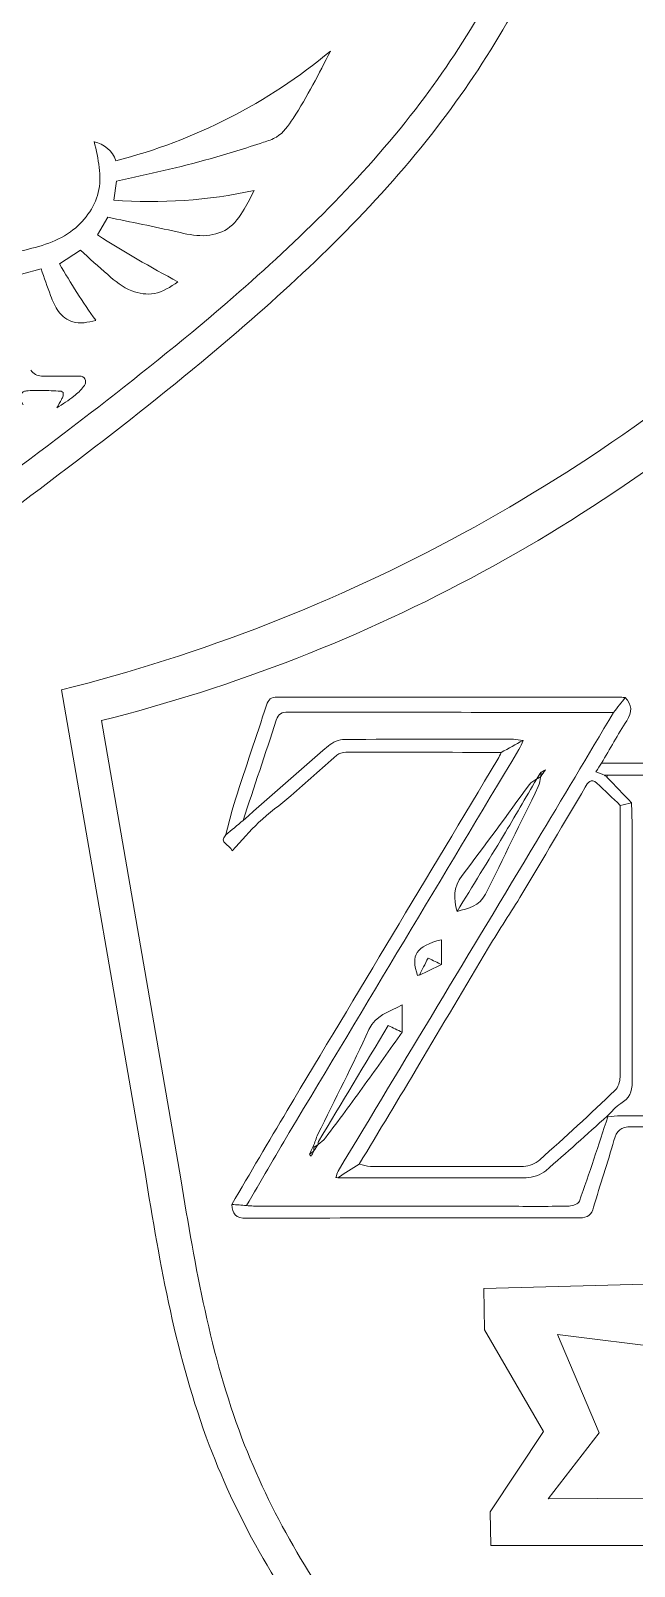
# Model space of a CAD drawing. Header units: inches. Extents: x 0 to 12, y 0 to 12.
# Drawn here: x 2.909 to 3.578, y 5.845 to 7.548 of the extents above; entities that cross this region are included whole.
import ezdxf

# ---------------------------------------------------------------- set-up
doc = ezdxf.new("R2010")
doc.units = ezdxf.units.IN
doc.header["$MEASUREMENT"] = 0

msp = doc.modelspace()

# ---------------------------------------------------------------- linework, layer by layer
at = {"color": 5, "lineweight": 0}
for p, q in [((3.0015, 7.3602), (3.0046, 7.3814)), ((2.9833, 7.3216), (2.995, 7.3413)), ((2.9412, 7.2896), (2.9644, 7.3049)), ((2.8991, 7.2783), (2.9208, 7.284)), ((2.9631, 7.1651), (2.9215, 7.1651)), ((2.9878, 6.7831), (3.0757, 6.2747))]:
    msp.add_line(p, q, dxfattribs=at)
at = {"color": 250, "lineweight": 0}
msp.add_line((2.9435, 6.817), (3.036, 6.2819), dxfattribs=at)
at = {"color": 5, "lineweight": 0}
for centre, radius, start, end in [((2.8542, 7.9891), 0.604, 284.3341, 309.8666), ((2.9732, 7.3935), 0.0322, 18.8063, 78.5326), ((3.0417, 7.9093), 0.5506, 265.8076, 282.0733), ((3.7748, 8.5761), 1.4833, 237.7506, 241.7403), ((3.6009, 7.6688), 0.7609, 209.8934, 215.4983), ((2.5466, 8.5361), 1.8077, 284.1261, 312.9293), ((2.9217, 7.1797), 0.0146, 212.8639, 268.9541)]:
    msp.add_arc(centre, radius, start, end, dxfattribs=at)
at = {"color": 250, "lineweight": 0}
msp.add_arc((2.4791, 8.6624), 1.9029, 284.1261, 312.9293, dxfattribs=at)
for points in [[(2.8286, 6.9721), (2.9367, 7.0526), (3.1266, 7.1938), (3.3636, 7.4248), (3.5172, 7.6873), (3.551, 7.8819), (3.5677, 7.9849)], [(3.7751, 5.2691), (3.667, 5.3496), (3.4771, 5.4909), (3.2401, 5.7218), (3.0866, 5.9843), (3.0527, 6.1789), (3.036, 6.2819)]]:
    msp.add_open_spline(points, degree=3, knots=[0, 0, 0, 0, 0.0808468, 0.1419248, 0.197496, 0.2597021, 0.2597021, 0.2597021, 0.2597021], dxfattribs=at)
at = {"color": 5, "lineweight": 0}
for points, knots in [([(2.8314, 7.0155), (2.9341, 7.092), (3.1144, 7.2262), (3.3396, 7.4456), (3.4855, 7.695), (3.5177, 7.8798), (3.5335, 7.9777)], [0, 0, 0, 0, 0.0808468, 0.1419248, 0.197496, 0.2597021, 0.2597021, 0.2597021, 0.2597021]), ([(3.0046, 7.3814), (3.0395, 7.389), (3.0945, 7.401), (3.1523, 7.4195), (3.1863, 7.4305), (3.2119, 7.4674), (3.2287, 7.5005), (3.2414, 7.5255)], [0, 0, 0, 0, 0.02753964, 0.04351363, 0.0474821, 0.05463243, 0.07669562, 0.07669562, 0.07669562, 0.07669562]), ([(2.8953, 7.303), (2.9159, 7.3079), (2.9541, 7.317), (2.9929, 7.3687), (2.9842, 7.4059), (2.9797, 7.4251)], [0, 0, 0, 0, 0.01607831, 0.02987121, 0.04449574, 0.04449574, 0.04449574, 0.04449574]), ([(2.995, 7.3413), (3.0206, 7.336), (3.0556, 7.3288), (3.0998, 7.3185), (3.1296, 7.3259), (3.1457, 7.3486), (3.1534, 7.364), (3.1569, 7.3709)], [0, 0, 0, 0, 0.02023305, 0.02779216, 0.03497388, 0.04239776, 0.04841567, 0.04841567, 0.04841567, 0.04841567]), ([(2.9644, 7.3049), (2.9744, 7.2957), (2.9922, 7.2793), (3.0178, 7.2582), (3.0486, 7.2537), (3.0642, 7.264), (3.0725, 7.2696)], [0, 0, 0, 0, 0.01052872, 0.01884852, 0.02537562, 0.03288337, 0.03288337, 0.03288337, 0.03288337]), ([(2.9208, 7.284), (2.9243, 7.2741), (2.9299, 7.258), (2.9386, 7.236), (2.9572, 7.2211), (2.9727, 7.2248), (2.9814, 7.2269)], [0, 0, 0, 0, 0.00813648, 0.01321573, 0.01827977, 0.02485473, 0.02485473, 0.02485473, 0.02485473]), ([(2.9382, 7.1299), (2.9448, 7.134), (2.9556, 7.1408), (2.9663, 7.1506), (2.9714, 7.1587), (2.9682, 7.1649), (2.9646, 7.165), (2.9631, 7.1651)], [0, 0, 0, 0, 0.00596177, 0.00986587, 0.01130521, 0.01296865, 0.01403095, 0.01403095, 0.01403095, 0.01403095]), ([(2.9382, 7.1299), (2.9401, 7.133), (2.9427, 7.1374), (2.9453, 7.1428), (2.946, 7.1483), (2.9338, 7.1488), (2.922, 7.1493), (2.9087, 7.1494), (2.9007, 7.148), (2.8971, 7.1422), (2.899, 7.1367), (2.9011, 7.1332)], [0, 0, 0, 0, 0.00278599, 0.00388366, 0.00486863, 0.00626844, 0.01134116, 0.01538852, 0.01640716, 0.01732059, 0.0203083, 0.0203083, 0.0203083, 0.0203083]), ([(3.5681, 6.8086), (3.5638, 6.8031), (3.5594, 6.7976), (3.5551, 6.7921), (3.435, 6.7922), (3.3148, 6.7922), (3.1947, 6.7924), (3.1876, 6.7924), (3.1837, 6.7907), (3.1814, 6.7835), (3.1694, 6.7463), (3.1569, 6.7093), (3.1446, 6.6722), (3.1382, 6.6669), (3.1318, 6.6616), (3.1254, 6.6563), (3.1289, 6.6695), (3.132, 6.6829), (3.1362, 6.696), (3.1474, 6.7307), (3.1593, 6.7653), (3.1706, 6.8001), (3.1727, 6.8065), (3.1754, 6.8092), (3.1825, 6.8092), (3.3094, 6.809), (3.4363, 6.809), (3.5632, 6.8089), (3.5648, 6.8089), (3.5665, 6.8087), (3.5681, 6.8086)], [0, 0, 0, 0, 1, 1, 1, 2, 2, 2, 3, 3, 3, 4, 4, 4, 5, 5, 5, 6, 6, 6, 7, 7, 7, 8, 8, 8, 9, 9, 9, 10, 10, 10, 10]), ([(3.5681, 6.8086), (3.5755, 6.8004), (3.576, 6.7925), (3.5697, 6.7829), (3.5598, 6.7676), (3.551, 6.7514), (3.5417, 6.7357), (3.5398, 6.7328), (3.5379, 6.7299), (3.5356, 6.7264), (3.5394, 6.7248), (3.5423, 6.7236), (3.5452, 6.7224), (3.546, 6.7217), (3.5469, 6.721), (3.5477, 6.7204), (3.5568, 6.7109), (3.5659, 6.7014), (3.5749, 6.6919), (3.5708, 6.6909), (3.5667, 6.69), (3.5625, 6.689), (3.5539, 6.6972), (3.5453, 6.7055), (3.5366, 6.7137), (3.5297, 6.7202), (3.5266, 6.7139), (3.5238, 6.7093), (3.5003, 6.6697), (3.4771, 6.6299), (3.4534, 6.5904), (3.4415, 6.5705), (3.4285, 6.5512), (3.4166, 6.5313), (3.3907, 6.488), (3.3652, 6.4445), (3.3394, 6.4012), (3.3175, 6.3644), (3.2954, 6.3278), (3.2733, 6.2911), (3.2654, 6.2861), (3.2575, 6.2811), (3.2496, 6.2761), (3.2496, 6.2761), (3.2496, 6.2761), (3.2496, 6.2761), (3.2489, 6.2764), (3.2482, 6.2765), (3.2475, 6.2765), (3.2483, 6.2788), (3.2487, 6.2813), (3.2499, 6.2833), (3.3231, 6.4051), (3.3964, 6.5269), (3.4696, 6.6488), (3.4983, 6.6965), (3.5266, 6.7443), (3.5551, 6.7921), (3.5594, 6.7976), (3.5638, 6.8031), (3.5681, 6.8086)], [0, 0, 0, 0, 1, 1, 1, 2, 2, 2, 3, 3, 3, 4, 4, 4, 5, 5, 5, 6, 6, 6, 7, 7, 7, 8, 8, 8, 9, 9, 9, 10, 10, 10, 11, 11, 11, 12, 12, 12, 13, 13, 13, 14, 14, 14, 15, 15, 15, 16, 16, 16, 17, 17, 17, 18, 18, 18, 19, 19, 19, 20, 20, 20, 20]), ([(3.4548, 6.761), (3.4512, 6.7615), (3.4477, 6.7624), (3.4441, 6.7624), (3.3818, 6.7624), (3.3195, 6.7626), (3.2572, 6.7621), (3.2511, 6.7621), (3.2438, 6.759), (3.2391, 6.755), (3.2073, 6.7278), (3.176, 6.6999), (3.1446, 6.6722), (3.1569, 6.7093), (3.1694, 6.7463), (3.1814, 6.7835), (3.1837, 6.7907), (3.1876, 6.7924), (3.1947, 6.7924), (3.3148, 6.7922), (3.435, 6.7922), (3.5551, 6.7921), (3.5266, 6.7443), (3.4983, 6.6965), (3.4696, 6.6488), (3.3964, 6.5269), (3.3231, 6.4051), (3.2499, 6.2833), (3.2487, 6.2813), (3.2483, 6.2788), (3.2475, 6.2765), (3.2482, 6.2764), (3.2489, 6.2762), (3.2496, 6.2761), (3.2496, 6.2761), (3.2496, 6.2761), (3.2496, 6.2761), (3.3192, 6.2759), (3.3888, 6.2756), (3.4583, 6.276), (3.4656, 6.2761), (3.4744, 6.2792), (3.4799, 6.2839), (3.5031, 6.3035), (3.5254, 6.3242), (3.548, 6.3445), (3.548, 6.3445), (3.5487, 6.3435), (3.5487, 6.3435), (3.5384, 6.3123), (3.5283, 6.2811), (3.5173, 6.2501), (3.5163, 6.2472), (3.5098, 6.2447), (3.5058, 6.2446), (3.481, 6.2441), (3.4562, 6.2444), (3.4314, 6.2444), (3.3423, 6.2444), (3.2533, 6.2444), (3.1643, 6.2444), (3.159, 6.2444), (3.1537, 6.2449), (3.1485, 6.2451), (3.1642, 6.2721), (3.1798, 6.2993), (3.1958, 6.3261), (3.2806, 6.4678), (3.3655, 6.6094), (3.4503, 6.7511), (3.4522, 6.7542), (3.4533, 6.7577), (3.4548, 6.761)], [0, 0, 0, 0, 1, 1, 1, 2, 2, 2, 3, 3, 3, 4, 4, 4, 5, 5, 5, 6, 6, 6, 7, 7, 7, 8, 8, 8, 9, 9, 9, 10, 10, 10, 11, 11, 11, 12, 12, 12, 13, 13, 13, 14, 14, 14, 15, 15, 15, 16, 16, 16, 17, 17, 17, 18, 18, 18, 19, 19, 19, 20, 20, 20, 21, 21, 21, 22, 22, 22, 23, 23, 23, 24, 24, 24, 24]), ([(3.4548, 6.761), (3.4467, 6.7566), (3.4387, 6.7522), (3.4306, 6.7477), (3.3732, 6.7479), (3.3158, 6.748), (3.2584, 6.748), (3.255, 6.7479), (3.251, 6.7467), (3.2485, 6.7446), (3.2314, 6.7298), (3.2147, 6.7145), (3.1976, 6.6997), (3.1859, 6.6896), (3.1732, 6.6805), (3.1619, 6.67), (3.152, 6.6608), (3.1433, 6.6503), (3.1325, 6.6386), (3.1293, 6.6469), (3.1174, 6.6469), (3.1254, 6.6563), (3.1318, 6.6616), (3.1382, 6.6669), (3.1446, 6.6722), (3.176, 6.6999), (3.2073, 6.7278), (3.2391, 6.755), (3.2438, 6.759), (3.2511, 6.7621), (3.2572, 6.7621), (3.3195, 6.7626), (3.3818, 6.7624), (3.4441, 6.7624), (3.4477, 6.7624), (3.4512, 6.7615), (3.4548, 6.761)], [0, 0, 0, 0, 1, 1, 1, 2, 2, 2, 3, 3, 3, 4, 4, 4, 5, 5, 5, 6, 6, 6, 7, 7, 7, 8, 8, 8, 9, 9, 9, 10, 10, 10, 11, 11, 11, 12, 12, 12, 12]), ([(3.1484, 6.2451), (3.143, 6.2456), (3.1376, 6.2461), (3.1322, 6.2465), (3.1526, 6.2812), (3.1728, 6.316), (3.1935, 6.3506), (3.2712, 6.4805), (3.349, 6.6103), (3.4268, 6.7402), (3.4282, 6.7426), (3.4294, 6.7452), (3.4306, 6.7477), (3.4387, 6.7522), (3.4467, 6.7566), (3.4548, 6.761), (3.4533, 6.7577), (3.4522, 6.7542), (3.4503, 6.7511), (3.3655, 6.6094), (3.2806, 6.4678), (3.1958, 6.3261), (3.1798, 6.2993), (3.1642, 6.2721), (3.1484, 6.2451)], [0, 0, 0, 0, 1, 1, 1, 2, 2, 2, 3, 3, 3, 4, 4, 4, 5, 5, 5, 6, 6, 6, 7, 7, 7, 8, 8, 8, 8]), ([(3.4747, 6.7257), (3.4747, 6.7257), (3.4748, 6.7257), (3.4748, 6.7257), (3.4731, 6.7233), (3.4715, 6.7208), (3.4699, 6.7183), (3.4699, 6.7183), (3.4699, 6.7183), (3.4699, 6.7183), (3.4672, 6.7163), (3.4638, 6.7148), (3.4619, 6.7122), (3.437, 6.6786), (3.4129, 6.6443), (3.3873, 6.6112), (3.3773, 6.5982), (3.378, 6.5854), (3.3817, 6.5714), (3.394, 6.5747), (3.4067, 6.5776), (3.4131, 6.5904), (3.4328, 6.6302), (3.4523, 6.67), (3.4717, 6.7099), (3.4734, 6.7132), (3.4736, 6.7173), (3.4745, 6.721), (3.4745, 6.721), (3.4745, 6.721), (3.4745, 6.721), (3.4762, 6.7235), (3.4778, 6.726), (3.4795, 6.7286), (3.4779, 6.7276), (3.4763, 6.7266), (3.4747, 6.7257)], [0, 0, 0, 0, 1, 1, 1, 2, 2, 2, 3, 3, 3, 4, 4, 4, 5, 5, 5, 6, 6, 6, 7, 7, 7, 8, 8, 8, 9, 9, 9, 10, 10, 10, 11, 11, 11, 12, 12, 12, 12]), ([(3.4745, 6.721), (3.4746, 6.7226), (3.4747, 6.7241), (3.4748, 6.7257), (3.4748, 6.7257), (3.4747, 6.7257), (3.4747, 6.7257), (3.4763, 6.7266), (3.4779, 6.7276), (3.4795, 6.7286), (3.4778, 6.726), (3.4762, 6.7235), (3.4745, 6.721)], [0, 0, 0, 0, 1, 1, 1, 2, 2, 2, 3, 3, 3, 4, 4, 4, 4]), ([(3.4795, 6.7286), (3.4779, 6.7276), (3.4763, 6.7266), (3.4747, 6.7257), (3.4763, 6.7266), (3.4779, 6.7276), (3.4795, 6.7286)], [0, 0, 0, 0, 1, 1, 1, 2, 2, 2, 2]), ([(3.9102, 6.7353), (3.906, 6.731), (3.9017, 6.7267), (3.8975, 6.7224), (3.8534, 6.7224), (3.8094, 6.7224), (3.7654, 6.7224), (3.76, 6.736), (3.7544, 6.7266), (3.7489, 6.7225), (3.7479, 6.7225), (3.747, 6.7224), (3.746, 6.7224), (3.68, 6.7224), (3.614, 6.7224), (3.5481, 6.7224), (3.5471, 6.7224), (3.5461, 6.7224), (3.5452, 6.7224), (3.5423, 6.7236), (3.5394, 6.7248), (3.5356, 6.7264), (3.5379, 6.7299), (3.5398, 6.7328), (3.5417, 6.7357), (3.6609, 6.7357), (3.7801, 6.7357), (3.8993, 6.7357), (3.9029, 6.7357), (3.9066, 6.7354), (3.9102, 6.7353)], [0, 0, 0, 0, 1, 1, 1, 2, 2, 2, 3, 3, 3, 4, 4, 4, 5, 5, 5, 6, 6, 6, 7, 7, 7, 8, 8, 8, 9, 9, 9, 10, 10, 10, 10]), ([(4.1151, 6.7164), (4.1429, 6.7045), (4.1632, 6.6856), (4.1773, 6.6582), (4.1967, 6.6207), (4.2055, 6.5814), (4.2055, 6.5397), (4.2055, 6.531), (4.2041, 6.5222), (4.2033, 6.5135), (4.2039, 6.5052), (4.2066, 6.4963), (4.2047, 6.4886), (4.1991, 6.4655), (4.1918, 6.4429), (4.1849, 6.4201), (4.1831, 6.4143), (4.1806, 6.4089), (4.1784, 6.4033), (4.1678, 6.3919), (4.1572, 6.3805), (4.1467, 6.369), (4.1463, 6.3686), (4.1466, 6.3675), (4.1465, 6.3667), (4.1465, 6.3667), (4.1466, 6.3669), (4.1466, 6.3669), (4.1231, 6.3465), (4.0932, 6.342), (4.0646, 6.3344), (4.0562, 6.3321), (4.0469, 6.3324), (4.0379, 6.3324), (3.8836, 6.3323), (3.7293, 6.3321), (3.575, 6.3326), (3.5631, 6.3326), (3.5585, 6.3283), (3.5555, 6.3175), (3.5485, 6.2927), (3.5402, 6.2683), (3.533, 6.2435), (3.5305, 6.2349), (3.5269, 6.2315), (3.5172, 6.2315), (3.3943, 6.2317), (3.2713, 6.2316), (3.1484, 6.2311), (3.1368, 6.2311), (3.1324, 6.2359), (3.1322, 6.2465), (3.1376, 6.2461), (3.143, 6.2456), (3.1485, 6.2451), (3.1537, 6.2449), (3.159, 6.2444), (3.1643, 6.2444), (3.2533, 6.2444), (3.3423, 6.2444), (3.4314, 6.2444), (3.4562, 6.2444), (3.481, 6.2441), (3.5058, 6.2446), (3.5098, 6.2447), (3.5163, 6.2472), (3.5173, 6.2501), (3.5283, 6.2811), (3.5384, 6.3123), (3.5487, 6.3435), (3.5535, 6.344), (3.5583, 6.3448), (3.5632, 6.3448), (3.6209, 6.3448), (3.6787, 6.3448), (3.7365, 6.3448), (3.7408, 6.3448), (3.7451, 6.3452), (3.7504, 6.3455), (3.7504, 6.3641), (3.7505, 6.3815), (3.7504, 6.3989), (3.7501, 6.4355), (3.7498, 6.4721), (3.7494, 6.5087), (3.7532, 6.5126), (3.757, 6.5165), (3.7608, 6.5204), (3.762, 6.5173), (3.7644, 6.5142), (3.7644, 6.5111), (3.7647, 6.463), (3.7647, 6.415), (3.7648, 6.3669), (3.7636, 6.3614), (3.762, 6.3559), (3.7614, 6.3503), (3.7612, 6.3487), (3.7636, 6.3467), (3.7648, 6.3449), (3.8265, 6.3449), (3.8882, 6.3449), (3.9509, 6.3449), (3.9509, 6.3568), (3.951, 6.3669), (3.9509, 6.377), (3.9506, 6.421), (3.9503, 6.4649), (3.95, 6.5089), (3.9539, 6.5135), (3.9578, 6.5181), (3.9617, 6.5228), (3.963, 6.5197), (3.9653, 6.5166), (3.9653, 6.5135), (3.9657, 6.4661), (3.9657, 6.4186), (3.9658, 6.3712), (3.9642, 6.3629), (3.9625, 6.3546), (3.9608, 6.3463), (3.9648, 6.3458), (3.9688, 6.3448), (3.9727, 6.3448), (4, 6.3453), (4.0272, 6.3458), (4.0544, 6.3468), (4.1131, 6.349), (4.1575, 6.3817), (4.1763, 6.4372), (4.1908, 6.4798), (4.1928, 6.5237), (4.1886, 6.5683), (4.183, 6.6277), (4.1633, 6.6782), (4.1076, 6.7083), (4.1101, 6.711), (4.1126, 6.7137), (4.1151, 6.7164)], [0, 0, 0, 0, 1, 1, 1, 2, 2, 2, 3, 3, 3, 4, 4, 4, 5, 5, 5, 6, 6, 6, 7, 7, 7, 8, 8, 8, 9, 9, 9, 10, 10, 10, 11, 11, 11, 12, 12, 12, 13, 13, 13, 14, 14, 14, 15, 15, 15, 16, 16, 16, 17, 17, 17, 18, 18, 18, 19, 19, 19, 20, 20, 20, 21, 21, 21, 22, 22, 22, 23, 23, 23, 24, 24, 24, 25, 25, 25, 26, 26, 26, 27, 27, 27, 28, 28, 28, 29, 29, 29, 30, 30, 30, 31, 31, 31, 32, 32, 32, 33, 33, 33, 34, 34, 34, 35, 35, 35, 36, 36, 36, 37, 37, 37, 38, 38, 38, 39, 39, 39, 40, 40, 40, 41, 41, 41, 42, 42, 42, 43, 43, 43, 44, 44, 44, 45, 45, 45, 46, 46, 46, 46]), ([(3.4699, 6.7183), (3.4576, 6.6974), (3.4456, 6.6763), (3.4331, 6.6555), (3.4162, 6.6274), (3.3988, 6.5994), (3.3817, 6.5714), (3.378, 6.5854), (3.3773, 6.5982), (3.3873, 6.6112), (3.4129, 6.6443), (3.437, 6.6786), (3.4619, 6.7122), (3.4638, 6.7148), (3.4672, 6.7163), (3.4699, 6.7183)], [0, 0, 0, 0, 1, 1, 1, 2, 2, 2, 3, 3, 3, 4, 4, 4, 5, 5, 5, 5]), ([(3.4745, 6.721), (3.4736, 6.7173), (3.4734, 6.7132), (3.4717, 6.7099), (3.4523, 6.67), (3.4328, 6.6302), (3.4131, 6.5904), (3.4067, 6.5776), (3.394, 6.5747), (3.3817, 6.5714), (3.3988, 6.5994), (3.4162, 6.6274), (3.4331, 6.6555), (3.4456, 6.6763), (3.4576, 6.6974), (3.4699, 6.7183), (3.4699, 6.7183), (3.4699, 6.7183), (3.4699, 6.7183), (3.4714, 6.7192), (3.473, 6.7201), (3.4745, 6.721)], [0, 0, 0, 0, 1, 1, 1, 2, 2, 2, 3, 3, 3, 4, 4, 4, 5, 5, 5, 6, 6, 6, 7, 7, 7, 7]), ([(3.4745, 6.721), (3.473, 6.7201), (3.4714, 6.7192), (3.4699, 6.7183), (3.4715, 6.7208), (3.4731, 6.7233), (3.4748, 6.7257), (3.4747, 6.7241), (3.4746, 6.7226), (3.4745, 6.721), (3.4745, 6.721), (3.4745, 6.721), (3.4745, 6.721)], [0, 0, 0, 0, 1, 1, 1, 2, 2, 2, 3, 3, 3, 4, 4, 4, 4]), ([(3.5481, 6.7224), (3.548, 6.7217), (3.5479, 6.721), (3.5477, 6.7204), (3.5469, 6.721), (3.546, 6.7217), (3.5452, 6.7224), (3.5461, 6.7224), (3.5471, 6.7224), (3.5481, 6.7224)], [0, 0, 0, 0, 1, 1, 1, 2, 2, 2, 3, 3, 3, 3]), ([(3.5481, 6.7224), (3.614, 6.7224), (3.68, 6.7224), (3.746, 6.7224), (3.7469, 6.7218), (3.7477, 6.7213), (3.7486, 6.7208), (3.7485, 6.6765), (3.7483, 6.6322), (3.7482, 6.5879), (3.7352, 6.6214), (3.7221, 6.6549), (3.7089, 6.6884), (3.7074, 6.6923), (3.7047, 6.6957), (3.7025, 6.6993), (3.6801, 6.6993), (3.6577, 6.6993), (3.6346, 6.6993), (3.6344, 6.698), (3.6339, 6.696), (3.6339, 6.6941), (3.6338, 6.6504), (3.6338, 6.6066), (3.6339, 6.5629), (3.6339, 6.5599), (3.6355, 6.5569), (3.6363, 6.5539), (3.6633, 6.5467), (3.6766, 6.5511), (3.6921, 6.5722), (3.6964, 6.5781), (3.7009, 6.5838), (3.7053, 6.5896), (3.7053, 6.5548), (3.7053, 6.52), (3.7053, 6.4822), (3.6962, 6.4959), (3.689, 6.5071), (3.6813, 6.518), (3.6792, 6.521), (3.6756, 6.5248), (3.6725, 6.525), (3.6601, 6.5258), (3.6476, 6.5253), (3.6348, 6.5253), (3.6343, 6.522), (3.6338, 6.52), (3.6338, 6.5181), (3.6338, 6.4734), (3.6337, 6.4288), (3.6339, 6.3841), (3.6339, 6.3811), (3.6352, 6.378), (3.636, 6.3749), (3.6367, 6.3742), (3.6375, 6.3735), (3.6383, 6.3728), (3.6571, 6.3729), (3.6758, 6.3736), (3.6945, 6.3729), (3.7038, 6.3725), (3.7071, 6.376), (3.7097, 6.3842), (3.7226, 6.4258), (3.7361, 6.4672), (3.7494, 6.5086), (3.7498, 6.4721), (3.7501, 6.4355), (3.7504, 6.3989), (3.7505, 6.3815), (3.7504, 6.3641), (3.7504, 6.3455), (3.7451, 6.3452), (3.7408, 6.3448), (3.7365, 6.3448), (3.6787, 6.3448), (3.6209, 6.3448), (3.5632, 6.3448), (3.5583, 6.3448), (3.5535, 6.344), (3.5487, 6.3435), (3.5487, 6.3435), (3.548, 6.3445), (3.548, 6.3445), (3.5529, 6.3492), (3.5572, 6.3549), (3.563, 6.3583), (3.5724, 6.364), (3.5758, 6.3711), (3.5758, 6.3822), (3.5754, 6.481), (3.5756, 6.5797), (3.5755, 6.6785), (3.5755, 6.683), (3.5751, 6.6874), (3.5749, 6.6919), (3.5659, 6.7014), (3.5568, 6.7109), (3.5477, 6.7204), (3.5479, 6.721), (3.548, 6.7217), (3.5481, 6.7224)], [0, 0, 0, 0, 1, 1, 1, 2, 2, 2, 3, 3, 3, 4, 4, 4, 5, 5, 5, 6, 6, 6, 7, 7, 7, 8, 8, 8, 9, 9, 9, 10, 10, 10, 11, 11, 11, 12, 12, 12, 13, 13, 13, 14, 14, 14, 15, 15, 15, 16, 16, 16, 17, 17, 17, 18, 18, 18, 19, 19, 19, 20, 20, 20, 21, 21, 21, 22, 22, 22, 23, 23, 23, 24, 24, 24, 25, 25, 25, 26, 26, 26, 27, 27, 27, 28, 28, 28, 29, 29, 29, 30, 30, 30, 31, 31, 31, 32, 32, 32, 33, 33, 33, 34, 34, 34, 34]), ([(3.2733, 6.2911), (3.2775, 6.2902), (3.2816, 6.2886), (3.2858, 6.2885), (3.3423, 6.2884), (3.3989, 6.2882), (3.4554, 6.2887), (3.4615, 6.2888), (3.4688, 6.2919), (3.4734, 6.296), (3.5015, 6.3211), (3.5293, 6.3469), (3.5566, 6.3729), (3.5601, 6.3763), (3.5623, 6.3827), (3.5623, 6.3877), (3.5626, 6.4881), (3.5625, 6.5886), (3.5625, 6.689), (3.5667, 6.69), (3.5708, 6.6909), (3.5749, 6.6919), (3.5751, 6.6874), (3.5755, 6.683), (3.5755, 6.6785), (3.5756, 6.5797), (3.5754, 6.481), (3.5758, 6.3822), (3.5758, 6.3711), (3.5724, 6.364), (3.563, 6.3583), (3.5572, 6.3549), (3.5529, 6.3492), (3.548, 6.3445), (3.5254, 6.3242), (3.5031, 6.3035), (3.4799, 6.2839), (3.4744, 6.2792), (3.4656, 6.2761), (3.4583, 6.276), (3.3888, 6.2756), (3.3192, 6.2759), (3.2496, 6.2761), (3.2575, 6.2811), (3.2654, 6.2861), (3.2733, 6.2911)], [0, 0, 0, 0, 1, 1, 1, 2, 2, 2, 3, 3, 3, 4, 4, 4, 5, 5, 5, 6, 6, 6, 7, 7, 7, 8, 8, 8, 9, 9, 9, 10, 10, 10, 11, 11, 11, 12, 12, 12, 13, 13, 13, 14, 14, 14, 15, 15, 15, 15]), ([(3.3402, 6.501), (3.3402, 6.501), (3.3401, 6.5009), (3.3401, 6.5009), (3.3482, 6.5048), (3.3564, 6.5087), (3.3645, 6.5125), (3.3645, 6.5215), (3.3645, 6.5305), (3.3645, 6.54), (3.3362, 6.5328), (3.3301, 6.523), (3.338, 6.5004), (3.3387, 6.5006), (3.3395, 6.5008), (3.3402, 6.501)], [0, 0, 0, 0, 1, 1, 1, 2, 2, 2, 3, 3, 3, 4, 4, 4, 5, 5, 5, 5]), ([(3.338, 6.5004), (3.3301, 6.523), (3.3362, 6.5328), (3.3645, 6.54), (3.3645, 6.5305), (3.3645, 6.5215), (3.3645, 6.5125), (3.3599, 6.5147), (3.3553, 6.5169), (3.3496, 6.5197), (3.3461, 6.5129), (3.3431, 6.5069), (3.3401, 6.5009), (3.3401, 6.5009), (3.3402, 6.501), (3.3402, 6.501), (3.3394, 6.501), (3.3387, 6.5008), (3.338, 6.5004)], [0, 0, 0, 0, 1, 1, 1, 2, 2, 2, 3, 3, 3, 4, 4, 4, 5, 5, 5, 6, 6, 6, 6]), ([(3.3401, 6.5009), (3.3431, 6.5069), (3.3461, 6.5129), (3.3496, 6.5197), (3.3553, 6.5169), (3.3599, 6.5147), (3.3645, 6.5125), (3.3564, 6.5087), (3.3482, 6.5048), (3.3401, 6.5009)], [0, 0, 0, 0, 1, 1, 1, 2, 2, 2, 3, 3, 3, 3]), ([(3.338, 6.5004), (3.3387, 6.5008), (3.3394, 6.501), (3.3402, 6.501), (3.3395, 6.5008), (3.3387, 6.5006), (3.338, 6.5004)], [0, 0, 0, 0, 1, 1, 1, 2, 2, 2, 2]), ([(3.2228, 6.3054), (3.2244, 6.3079), (3.226, 6.3104), (3.2277, 6.3128), (3.2277, 6.3128), (3.2277, 6.3128), (3.2277, 6.3128), (3.2305, 6.3153), (3.2338, 6.3174), (3.236, 6.3203), (3.2505, 6.3398), (3.265, 6.3594), (3.2793, 6.3792), (3.2933, 6.3985), (3.3069, 6.4181), (3.3208, 6.4375), (3.3208, 6.4468), (3.3208, 6.456), (3.3208, 6.4677), (3.3059, 6.4592), (3.2915, 6.4565), (3.2841, 6.4405), (3.2662, 6.4013), (3.2465, 6.363), (3.2276, 6.3242), (3.2254, 6.3199), (3.2241, 6.3152), (3.2224, 6.3107), (3.221, 6.3078), (3.2195, 6.305), (3.2181, 6.3021), (3.2188, 6.3013), (3.2195, 6.3006), (3.2202, 6.2999), (3.2211, 6.3018), (3.222, 6.3036), (3.2229, 6.3055), (3.2229, 6.3055), (3.2228, 6.3054), (3.2228, 6.3054)], [0, 0, 0, 0, 1, 1, 1, 2, 2, 2, 3, 3, 3, 4, 4, 4, 5, 5, 5, 6, 6, 6, 7, 7, 7, 8, 8, 8, 9, 9, 9, 10, 10, 10, 11, 11, 11, 12, 12, 12, 13, 13, 13, 13]), ([(3.2224, 6.3107), (3.2241, 6.3152), (3.2254, 6.3199), (3.2276, 6.3242), (3.2465, 6.363), (3.2662, 6.4013), (3.2841, 6.4405), (3.2915, 6.4565), (3.3059, 6.4592), (3.3208, 6.4677), (3.3208, 6.456), (3.3208, 6.4468), (3.3208, 6.4375), (3.3158, 6.4399), (3.3108, 6.4422), (3.3055, 6.4448), (3.2793, 6.4014), (3.2537, 6.3589), (3.2281, 6.3163), (3.2275, 6.3154), (3.2278, 6.314), (3.2277, 6.3128), (3.2277, 6.3128), (3.2277, 6.3128), (3.2277, 6.3128), (3.2262, 6.3118), (3.2248, 6.3109), (3.2233, 6.3099), (3.223, 6.3102), (3.2227, 6.3104), (3.2224, 6.3107)], [0, 0, 0, 0, 1, 1, 1, 2, 2, 2, 3, 3, 3, 4, 4, 4, 5, 5, 5, 6, 6, 6, 7, 7, 7, 8, 8, 8, 9, 9, 9, 10, 10, 10, 10]), ([(3.2277, 6.3128), (3.2278, 6.314), (3.2275, 6.3154), (3.2281, 6.3163), (3.2537, 6.3589), (3.2793, 6.4014), (3.3055, 6.4448), (3.3108, 6.4422), (3.3158, 6.4399), (3.3208, 6.4375), (3.3069, 6.4181), (3.2933, 6.3985), (3.2793, 6.3792), (3.265, 6.3594), (3.2505, 6.3398), (3.236, 6.3203), (3.2338, 6.3174), (3.2305, 6.3153), (3.2277, 6.3128)], [0, 0, 0, 0, 1, 1, 1, 2, 2, 2, 3, 3, 3, 4, 4, 4, 5, 5, 5, 6, 6, 6, 6]), ([(3.2229, 6.3055), (3.2213, 6.3044), (3.2197, 6.3032), (3.2181, 6.3021), (3.2195, 6.305), (3.221, 6.3078), (3.2224, 6.3107), (3.2227, 6.3104), (3.223, 6.3102), (3.2233, 6.3099), (3.2231, 6.3084), (3.223, 6.3069), (3.2228, 6.3054), (3.2228, 6.3054), (3.2229, 6.3055), (3.2229, 6.3055)], [0, 0, 0, 0, 1, 1, 1, 2, 2, 2, 3, 3, 3, 4, 4, 4, 5, 5, 5, 5]), ([(3.2229, 6.3055), (3.222, 6.3036), (3.2211, 6.3018), (3.2202, 6.2999), (3.2195, 6.3006), (3.2188, 6.3013), (3.2181, 6.3021), (3.2197, 6.3032), (3.2213, 6.3044), (3.2229, 6.3055)], [0, 0, 0, 0, 1, 1, 1, 2, 2, 2, 3, 3, 3, 3]), ([(3.2228, 6.3054), (3.223, 6.3069), (3.2231, 6.3084), (3.2233, 6.3099), (3.2248, 6.3109), (3.2262, 6.3118), (3.2277, 6.3128), (3.226, 6.3104), (3.2244, 6.3079), (3.2228, 6.3054)], [0, 0, 0, 0, 1, 1, 1, 2, 2, 2, 3, 3, 3, 3]), ([(3.7779, 5.3125), (3.6751, 5.389), (3.4948, 5.5232), (3.2696, 5.7426), (3.1238, 5.992), (3.0916, 6.1768), (3.0757, 6.2747)], [0, 0, 0, 0, 0.0808468, 0.1419248, 0.197496, 0.2597021, 0.2597021, 0.2597021, 0.2597021]), ([(3.2496, 6.2761), (3.2489, 6.2762), (3.2482, 6.2764), (3.2475, 6.2765), (3.2482, 6.2765), (3.2489, 6.2764), (3.2496, 6.2761)], [0, 0, 0, 0, 1, 1, 1, 2, 2, 2, 2])]:
    msp.add_open_spline(points, degree=3, knots=knots, dxfattribs=at)
at = {"color": 2, "lineweight": 0}
msp.add_open_spline([(3.4928, 6.1021), (3.4928, 6.1021), (3.5392, 5.9932), (3.5392, 5.9932), (3.5392, 5.9932), (3.4825, 5.9199), (3.4825, 5.9199), (3.4825, 5.9199), (3.5926, 5.9206), (3.5926, 5.9206), (3.5926, 5.9206), (3.6214, 5.9368), (3.6214, 5.9368), (3.6214, 5.9368), (3.6185, 5.8929), (3.6168, 5.8681), (3.5438, 5.8681), (3.4193, 5.8681), (3.4193, 5.8681), (3.4193, 5.8681), (3.4185, 5.9056), (3.4185, 5.9056), (3.4185, 5.9056), (3.4776, 5.9946), (3.4776, 5.9946), (3.4776, 5.9946), (3.412, 6.1073), (3.412, 6.1073), (3.412, 6.1073), (3.4114, 6.1532), (3.4114, 6.1532), (3.4114, 6.1532), (3.6173, 6.1588), (3.6173, 6.1588), (3.6173, 6.1348), (3.6173, 6.1107), (3.6174, 6.0866), (3.6174, 6.0866), (3.4928, 6.1021), (3.4928, 6.1021)], degree=3, knots=[0, 0, 0, 0, 1, 1, 1, 2, 2, 2, 3, 3, 3, 4, 4, 4, 5, 5, 5, 6, 6, 6, 7, 7, 7, 8, 8, 8, 9, 9, 9, 10, 10, 10, 11, 11, 11, 12, 12, 12, 13, 13, 13, 13], dxfattribs=at)

doc.saveas('drawing.dxf')
